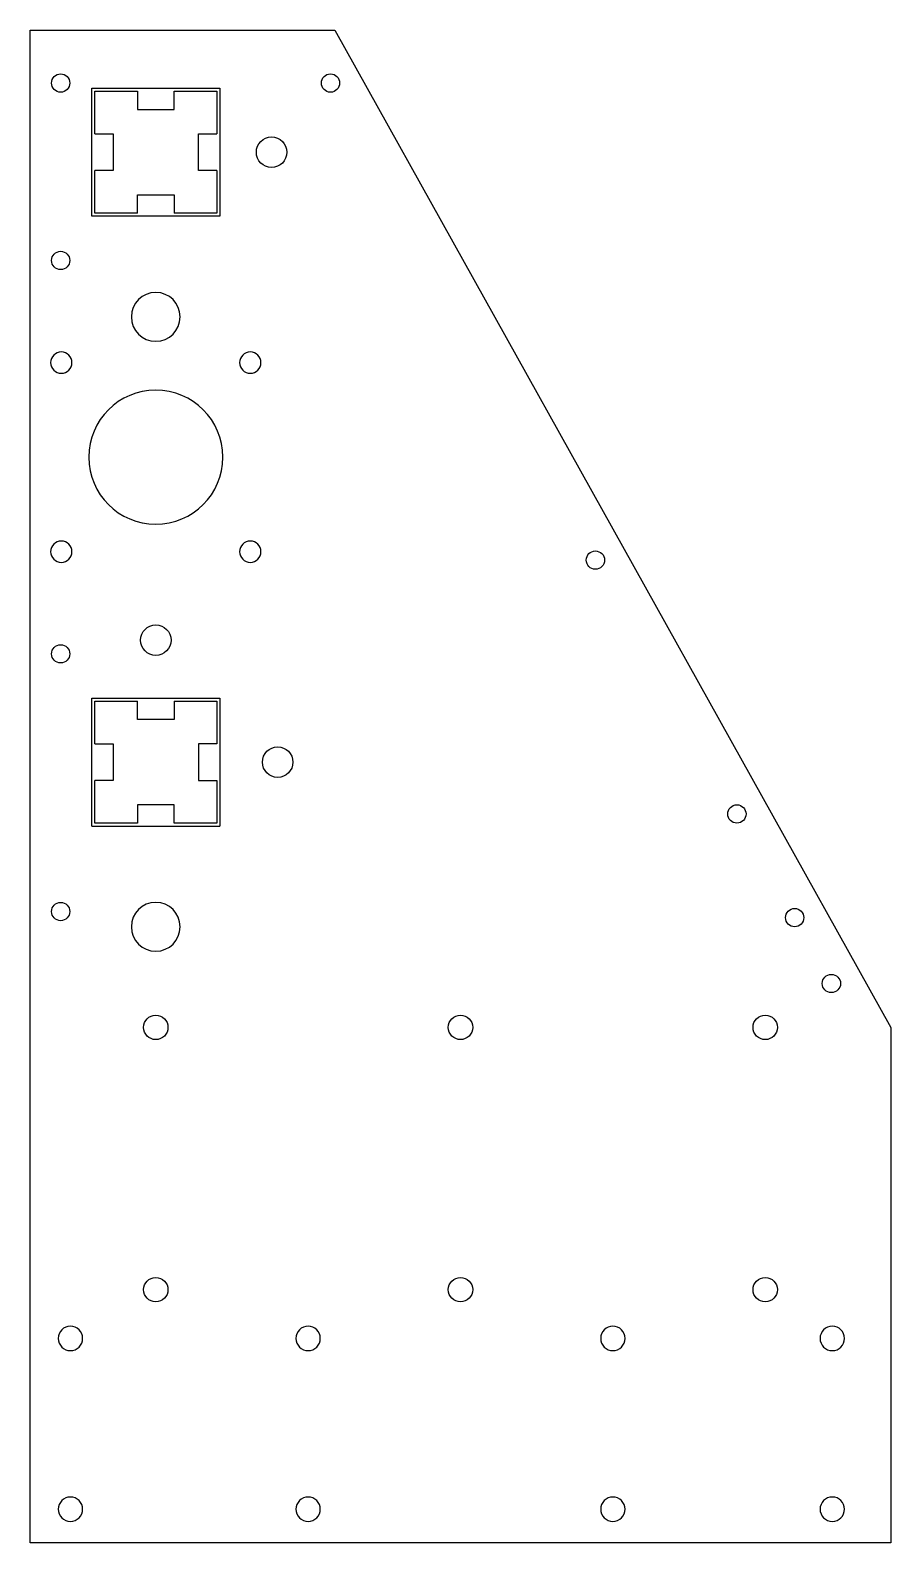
# Model space of a CAD drawing. Header units: millimetres. Extents: x -1 to 140, y -48 to 200.
import ezdxf

# ---------------------------------------------------------------- set-up
doc = ezdxf.new("R2010")
doc.units = ezdxf.units.MM
doc.layers.add('Calque0', color=9, linetype='Continuous', lineweight=70)

msp = doc.modelspace()

# ---------------------------------------------------------------- linework, layer by layer
at = {"layer": 'Calque0', "color": 58, "lineweight": -3, "true_color": 0x484805}
for p, q in [((-1, 200), (49, 200)), ((-1, -48), (-1, 200)), ((49, 200), (140.2, 36.5)), ((9.1, 190.5), (30.1, 190.5)), ((9.1, 169.5), (9.1, 190.5)), ((9.6, 183), (9.6, 190)), ((9.6, 190), (16.6, 190)), ((16.6, 190), (16.6, 187)), ((22.6, 187), (22.6, 190)), ((22.6, 190), (29.6, 190)), ((29.6, 190), (29.6, 183)), ((30.1, 190.5), (30.1, 169.5)), ((16.6, 187), (22.6, 187)), ((9.6, 183), (12.6, 183)), ((12.6, 183), (12.6, 177)), ((26.6, 183), (29.6, 183)), ((26.6, 177), (26.6, 183)), ((9.6, 170), (9.6, 177)), ((12.6, 177), (9.6, 177)), ((29.6, 177), (26.6, 177)), ((29.6, 177), (29.6, 170)), ((16.6, 173), (22.6, 173)), ((16.6, 170), (16.6, 173)), ((22.6, 173), (22.6, 170)), ((30.1, 169.5), (9.1, 169.5)), ((16.6, 170), (9.6, 170)), ((29.6, 170), (22.6, 170)), ((9.1, 69.5), (9.1, 90.5)), ((9.1, 90.5), (30.1, 90.5)), ((9.6, 83), (9.6, 90)), ((9.6, 90), (16.6, 90)), ((16.6, 87), (16.6, 90)), ((22.6, 90), (22.6, 87)), ((22.6, 90), (29.6, 90)), ((29.6, 90), (29.6, 83)), ((30.1, 90.5), (30.1, 69.5)), ((22.6, 87), (16.6, 87)), ((9.6, 83), (12.6, 83)), ((12.6, 83), (12.6, 77)), ((26.6, 83), (26.6, 77)), ((29.6, 83), (26.6, 83)), ((9.6, 70), (9.6, 77)), ((12.6, 77), (9.6, 77)), ((26.6, 77), (29.6, 77)), ((29.6, 77), (29.6, 70)), ((22.6, 73), (16.6, 73)), ((16.6, 73), (16.6, 70)), ((22.6, 70), (22.6, 73)), ((9.1, 69.5), (30.1, 69.5)), ((16.6, 70), (9.6, 70)), ((29.6, 70), (22.6, 70)), ((140.2, 36.5), (140.2, -48)), ((140.2, -48), (-1, -48))]:
    msp.add_line(p, q, dxfattribs=at)
for centre, radius in [((4, 191.34), 1.5), ((48.27, 191.34), 1.5), ((38.6, 180), 2.5), ((4, 162.25), 1.5), ((91.74, 113.12), 1.5), ((19.6, 100), 2.5), ((4, 97.75), 1.5), ((39.6, 80), 2.5), ((114.95, 71.5), 1.5), ((4, 55.5), 1.5), ((124.43, 54.5), 1.5), ((130.46, 43.7), 1.5), ((19.6, 36.5), 2), ((69.6, 36.5), 2), ((119.6, 36.5), 2), ((19.6, -6.5), 2), ((69.6, -6.5), 2), ((119.6, -6.5), 2)]:
    msp.add_circle(centre, radius, dxfattribs=at)
at = {"layer": 'Calque0', "color": 58, "lineweight": -3, "true_color": 0x484805, "extrusion": (-1.29424e-16, 3.20283e-32, -1)}
for centre, radius in [((-19.6, 153), 4), ((-4.1, 145.5), 1.75), ((-35.1, 145.5), 1.75), ((-19.6, 130), 11), ((-4.1, 114.5), 1.75), ((-35.1, 114.5), 1.75), ((-19.6, 53), 4), ((-5.6, -14.5), 2), ((-44.6, -14.5), 2), ((-94.6, -14.5), 2), ((-130.6, -14.5), 2), ((-5.6, -42.5), 2), ((-44.6, -42.5), 2), ((-94.6, -42.5), 2), ((-130.6, -42.5), 2)]:
    msp.add_circle(centre, radius, dxfattribs=at)

doc.saveas('drawing.dxf')
